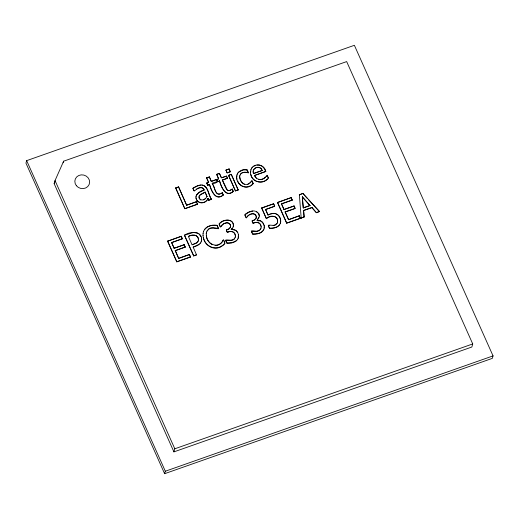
<?xml version="1.0" encoding="UTF-8"?>
<svg xmlns="http://www.w3.org/2000/svg" width="519" height="519" viewBox="0 0 519 519"><rect width="100%" height="100%" fill="white"/><g stroke="black" fill="none" stroke-linecap="round" stroke-linejoin="round"><path stroke-width="0.78" d="M250.534 172.821L250.975 169.486M250.606 171.023C249.042 181.125 262.549 186.146 268.401 178.108L267.129 175.26L266.325 176.33M203.013 235.47L203.104 233.206M236.768 175.72C235.094 184.946 247.401 191.472 253.227 183.525L251.923 180.599L250.171 182.928M280.656 222.288C281.077 218.778 279.086 214.749 275.531 213.737M198.401 240.453C199.309 234.588 192.16 233.803 188.416 236.45C191.505 234.77 198.29 234.011 198.466 239.609M201.502 240.699C202.89 230.423 190.071 231.156 184.42 235.263L193.652 255.938L196.597 254.764L193.652 255.938M238.461 237.326L238.578 236.002M264.216 228.263L264.203 225.421L262.29 221.898L260.506 220.75L256.976 220.452L259 217.617M264.379 226.784L263.827 229.521M277.406 222.716C279.267 215.586 270.354 214.366 266.403 218.596C269.465 215.995 277.347 214.503 277.594 220.997M233.206 226.835C235.088 218.188 222.612 218.505 219.167 224.02C220.406 230.702 221.944 223.261 225.129 223.215C227.199 222.255 230.112 223.125 230.501 225.577M230.462 227.082L230.624 226.2M256.211 218.019C257.152 212.407 249.062 213.101 247.076 216.923M235.107 237.734L235.438 235.918M260.856 228.671L261.193 226.855M239.681 176.454L239.914 175.253M199.121 196.059L199.179 198.303L200.866 200.036M206.225 233.725L206.562 232.09M203.065 233.362L203.584 231.24M237.131 174.287L236.658 177.479L236.949 179.256M280.305 223.592C281.733 219.771 279.585 214.756 275.576 213.581C271.846 212.265 264.567 216.631 269.899 214.224M26.657 160.643L25.95 163.109L164.62 473.698L492.343 358.357L493.05 355.891L354.38 45.302L26.657 160.643L165.327 471.233L164.62 473.698M54.158 183.635L55.04 180.56L63.636 161.195L346.666 61.586L472.731 343.935L471.849 347.016L173.923 451.874L54.158 183.635L55.111 181.488M63.195 162.739L63.636 161.195M196.448 201.696L197.499 204.291L184.855 208.742L175.669 187.917L178.568 186.892L186.665 205.277L196.448 201.696L186.71 205.122M186.665 205.277L178.568 186.892M184.161 244.598L185.251 247.044L175.247 250.567L178.627 258.397L189.409 254.466L190.46 257.061L176.817 261.861L167.592 241.192L181.274 236.236L182.318 238.831L171.581 242.613L174.112 248.277L184.115 244.754L174.112 248.277M171.581 242.613L182.364 238.682M184.855 208.742L175.669 187.917M196.552 189.227C198.79 187.573 203.24 186.535 204.149 190.142C203.863 187.586 200.756 186.866 198.719 188.014C195.897 188.3 193.872 194.106 192.977 188.326C195.099 186.548 197.921 185.51 200.652 184.952C208.151 184.31 208.353 194.91 211.486 199.231L208.703 200.347L208.009 198.543L208.703 200.347M182.318 238.831L181.274 236.236M194.164 190.973L193.023 188.17M176.817 261.861L167.631 241.037M175.201 250.722L185.251 247.044M207.671 185.277L209.572 184.466L207.671 185.277L206.705 183.11L208.56 182.454L206.614 177.842L209.371 176.875L211.317 181.481L216.429 179.548L211.363 181.332M206.705 183.11L208.606 182.299L206.614 177.842M211.317 181.481L209.371 176.875M205.122 192.075L206.997 196.532L205.122 192.075L200.503 194.437L199.075 196.208M190.46 257.061L189.409 254.466M199.225 244.293L193.113 247.213L197.642 245.461L200.353 243.126M217.396 181.715C203.578 184.706 221.6 184.187 216.429 179.548M217.701 181.741L219.608 180.936L217.701 181.741L216.734 179.574L218.596 178.919L216.65 174.313L219.407 173.34L221.392 177.796L219.407 173.34M216.734 179.574L218.642 178.77L216.65 174.313M225.278 186.756L222.32 180.119L227.432 178.179L226.466 176.012L221.392 177.796M225.953 170.193L229.139 168.934L230.3 171.802L227.166 172.905L225.953 170.193L229.139 168.934M227.166 172.905L225.999 170.044M226.466 176.012L227.387 178.335L222.32 180.119M209.527 184.621C211.194 190.518 215.56 201.554 223.248 195.066L222.242 192.568L221.269 193.412M228.516 175.428L231.312 174.306L238.195 189.967L235.438 190.94L228.516 175.428L231.312 174.306M223.248 195.066L222.242 192.568M207.983 229.878C210.506 224.61 222.048 232.823 216.929 225.278C211.856 224.455 205.466 226.122 203.545 231.396M218.129 228.834L218.408 228.594L216.929 225.278M220.471 226.946L219.213 223.864M220.646 226.887C222.158 222.878 230.481 220.439 230.579 226.355M219.563 181.086C221.224 186.989 225.596 198.018 233.284 191.537L232.278 189.039L230.131 190.369L228.509 190.661L227.38 190.214L222.366 179.963M233.284 191.537L232.278 189.039M235.438 190.94L228.561 175.279M214.996 245.506C218.505 245.656 221.788 243.281 223.189 240.128C225.272 240.861 225.402 244.734 222.495 245.526C214.671 252.396 203.091 244.845 203.059 235.315M224.87 243.327L223.455 239.895M235.256 235.159C234.672 231.312 230.293 230.708 227.38 232.434C224.176 228.879 229.054 230.047 230.183 227.614M227.38 232.434L226.394 229.975M237.443 239.629C235.101 242.814 230.702 243.32 227.037 243.203C221.976 236.515 233.025 242.996 234.705 238.344M240.271 174.494C241.99 171.795 245.682 172.191 248.329 172.808C247.861 166.982 239.882 170.031 237.773 173.158M227.037 243.203L225.778 240.122M232.415 228.198C229.385 230.786 233.096 228.204 233.252 226.68M231.137 229.32C232.681 229.911 236.145 229.599 237.274 232.045M248.166 172.866L247.063 169.726M253.519 173.606C250.82 167.825 260.836 164.341 262.173 170.556L253.519 173.606L253.201 171.575M173.923 451.874L174.806 448.792L55.04 180.56M256.71 178.659L254.453 175.448L265.793 171.458C264.619 163.985 253.525 162.356 250.93 169.635M251.41 185.251L253.227 183.525M255.893 218.707C257.768 215.683 253.914 212.252 250.93 214.003C249.068 214.756 247.433 216.086 246.402 217.818C244.657 216.326 244.326 213.834 247.154 213.011C250.314 210.863 255.491 209.566 258.196 213.062C262.802 216.605 252.824 221.639 259.837 220.776M246.227 217.883L244.962 214.801M254.407 175.604L265.793 171.458M261.012 226.096C260.421 222.249 256.049 221.639 253.136 223.371L252.15 220.912L254.81 219.719M253.136 223.371L252.15 220.912M263.873 229.366C262.069 233.531 256.814 234.309 252.792 234.14C247.9 227.659 257.716 233.537 259.792 229.923M268.401 178.108L267.09 175.416M252.792 234.14L251.527 231.059M266.364 218.746L261.654 207.944L273.617 203.733L274.661 206.315L265.52 209.533L267.973 215.035M265.52 209.533L274.707 206.16M274.661 206.315L273.617 203.733M280.351 223.436C278.684 227.575 273.578 228.509 269.608 228.334C264.794 222.015 274.486 227.633 276.445 224.033M269.608 228.334L268.342 225.252M299.307 215.787L288.525 219.719L299.307 215.787L300.352 218.382L286.715 223.183L277.49 202.514L291.172 197.557L292.216 200.152L281.48 203.935L284.01 209.598L281.525 203.779L292.262 200.003M288.525 219.719L285.145 211.888L295.149 208.366L294.059 205.92L284.049 209.442M292.216 200.152L291.172 197.557M286.715 223.183L277.529 202.358M285.1 212.044L295.103 208.521L294.059 205.92M302.934 193.418L299.314 194.826L302.934 193.418L319.516 211.499L316.408 212.732L311.9 207.496L316.408 212.732M309.999 205.589L302.324 196.876L309.999 205.589L303.278 207.957L302.35 197.81M303.278 207.957L302.324 196.876M304.166 216.903L301.189 218.09L304.166 216.903L303.563 210.435L311.9 207.496M304.121 217.059L303.563 210.435M238.078 238.584L238.455 234.484M201.119 241.919L201.547 240.55M198.44 240.297L197.583 242.172M195.903 196.474C196.772 193.01 200.632 191.771 203.5 190.441M239.869 175.409C240.855 171.899 245.325 171.685 248.212 172.71M206.517 232.246L207.159 230.806M230.501 226.933L229.015 228.937L226.355 230.131M277.003 223.52L277.451 222.56M223.235 239.973C219.368 249.658 206.173 244.41 206.309 235.25M237.092 174.436L237.819 173.002M237.397 239.784L238.124 238.429M235.146 237.579C233.524 241.03 228.847 240.66 225.733 240.278M260.415 229.43L260.901 228.516M200.308 243.275L201.164 241.763M208.009 198.543C205.991 204.239 196.785 204.116 195.968 197.758M207.963 198.699C206.348 202.533 200.827 204.557 197.694 201.307C192.75 196.493 199.257 190.869 204.194 189.993M198.18 241.147L196.805 242.743L192.062 244.864L188.416 236.45M207.042 196.377L205.608 198.537L203.487 199.906M253.486 170.05C255.134 166.398 261.018 166.463 262.173 170.556M207.113 230.961C209.345 227.244 214.555 227.147 218.175 228.678M251.624 168.26L252.597 167.105M204.421 229.67L207.341 226.978L210.779 225.674M251.092 181.767L247.842 184.355M279.689 224.643C277.38 227.672 273.221 228.302 269.653 228.185M277.049 223.371L274.817 225.09L273.137 225.499M266.37 176.181L263.989 178.445L262.296 179.269M263.191 230.566C260.726 233.563 256.483 234.127 252.837 233.991M255.938 218.551L254.764 219.874L252.104 221.068M224.915 243.171C218.733 251.663 204.999 247.9 203.474 237.592M260.46 229.281L259.747 230.079L256.996 231.247M199.633 195.352L205.076 192.225M205.654 198.381C203.772 200.743 199.16 200.606 198.933 197.038M219.167 224.02C222.67 219.667 232.467 217.779 233.472 225.129M244.916 214.95L248.575 212.303L252.759 211.045M267.402 178.977C262.225 184.427 252.189 182.195 250.904 174.41M265.391 177.239C262.29 180.703 255.958 180.177 254.453 175.448M238.798 172.029L243.022 170.011L247.025 169.882M236.463 240.667L231.941 242.71L227.082 243.054M192.977 188.326L197.655 185.86L200.613 185.108M223.293 194.917C215.606 201.398 211.233 190.363 209.572 184.466M233.323 191.381C225.642 197.862 221.269 186.834 219.608 180.936M196.759 242.898L192.724 244.631M221.315 193.256C215.34 197.181 214.607 186.295 212.329 183.499M249.139 183.609C244.78 186.574 240.135 181.786 239.772 177.453M253.862 166.177L255.406 165.47M250.327 185.841C245.669 188.695 239.408 186.165 237.702 181.06M175.623 188.073L178.523 187.048M206.575 177.998L209.326 177.031M216.605 174.468L218.674 173.735M227.212 172.749L230.345 171.646M222.074 177.699L225.694 176.421M253.557 173.45L262.218 170.401M232.233 189.188L229.009 190.72M184.9 208.586L197.544 204.136M208.748 200.191L211.486 199.231M235.483 190.784L238.234 189.818M167.592 241.192L181.228 236.392M184.42 235.263L193.334 232.48L197.661 233.141M261.608 208.1L273.578 203.889M277.49 202.514L291.127 197.713M284.723 209.345L294.014 206.075M227.426 232.278C230.715 230.086 235.594 231.772 235.399 236.074M253.181 223.215C256.464 221.023 261.342 222.709 261.148 227.011M303.323 207.801L310.044 205.433M303.518 210.584L311.854 207.652M251.481 231.215L256.457 231.383M179.347 258.144L189.364 254.615M176.862 261.706L190.499 256.905M286.76 223.027L300.397 218.227M316.454 212.576L319.516 211.499M174.806 448.792L472.731 343.935M165.327 471.233L493.05 355.891M270.639 214.042L272.112 213.679M220.05 194.061C214.834 195.598 215.015 186.834 212.615 184.388M211.486 225.48L216.884 225.434M256.892 165.068C261.174 164.121 264.567 167.871 265.747 171.614M261.063 179.6L258.754 179.587M231.227 229.515C234.594 228.775 238 231.234 238.409 234.64M272.845 213.491L274.155 213.484M268.505 225.337L269.711 225.531M201.865 185.069C208.45 185.99 208.203 195.15 211.441 199.387M244.663 184.479C241.465 183.265 239.642 179.587 239.726 176.304M260.46 220.906L263.023 222.982L264.165 225.577M227.854 190.681L226.466 189.292L225.609 187.489M212.167 244.715C208.333 242.522 206.069 237.929 206.27 233.569M256.328 211.661L257.327 212.323M198.972 233.959L200.976 236.651M302.888 193.574L307.17 198.239M308.773 199.99L319.47 211.655M258.157 213.212L259.228 216.06M299.262 215.936L300.352 218.382M285.145 211.888L288.57 219.563M265.566 209.378L268.018 214.879M251.877 180.755L253.181 183.681M261.654 207.944L266.403 218.596M229.093 169.09L230.3 171.802M231.266 174.462L238.195 189.967M216.78 179.425L217.746 181.585M216.384 179.697L217.033 181.144M206.744 182.954L207.71 185.121M196.409 201.846L197.499 204.291M193.152 247.057L196.552 254.92M184.466 235.113L193.697 255.783M184.115 244.754L185.205 247.2M171.627 242.457L174.15 248.121M175.247 250.567L178.672 258.241M201.43 238.007L201.606 239.376M299.359 194.677L301.189 218.09M76.39 185.731A7.454 6.851 16 0 0 89.099 184.608A7.454 6.851 16 0 0 81.211 174.871A7.454 6.851 16 0 0 76.39 185.731"/></g></svg>
